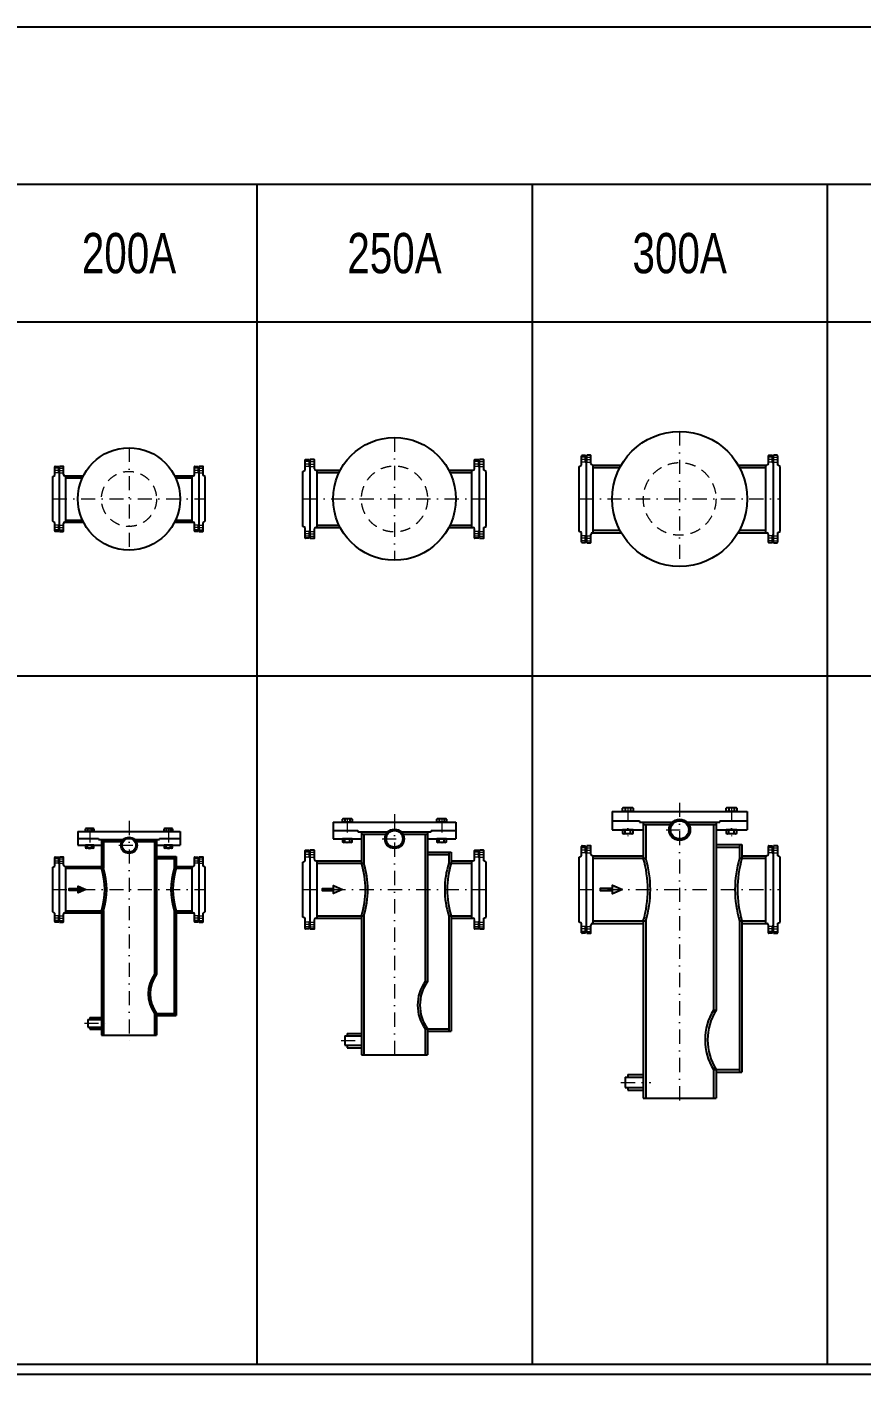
# Model space of a CAD drawing. Extents: x 0 to 60630, y 0 to 46389.
# Drawn here: x 43361 to 47602, y 24489 to 31339 of the extents above; entities that cross this region are included whole.
import ezdxf
from ezdxf.enums import TextEntityAlignment as Align

# ---------------------------------------------------------------- set-up
doc = ezdxf.new("R2010")
doc.units = 0
doc.header["$LTSCALE"] = 30
doc.header["$MEASUREMENT"] = 0
doc.linetypes.add('DGN Style 2', pattern=[3, 1.8, -1.2])
doc.linetypes.add('DGN Style 4', pattern=[4.8, 2.4, -1.2, 0, -1.2])
for name, color, linetype, lineweight in [('L(c)', 1, 'DGN Style 4', 5), ('L(hid)', 2, 'DGN Style 2', 5), ('L(txt)', 2, 'Continuous', 13)]:
    doc.layers.add(name, color=color, linetype=linetype, lineweight=lineweight)
doc.styles.add('Style-ENGINEERING', font='ENGINEERING.shx')

# ---------------------------------------------------------------- blocks, each defined once
blk = doc.blocks.new('*U212')
for p, q in [((-377, 119.1), (-377, 163)), ((-375, 165), (-357, 165)), ((-357, 134.5), (-357, 165)), ((-335, 165), (-353, 165)), ((-353, 134.5), (-353, 165)), ((-333, 124.1), (-333, 163)), ((333, 124.1), (333, 163)), ((335, 165), (353, 165)), ((353, 134.5), (353, 165)), ((375, 165), (357, 165)), ((357, 134.5), (357, 165)), ((377, 119.1), (377, 163)), ((-388, 113.6), (-377, 119.1)), ((-388, -113.7), (-388, 113.6)), ((-355, 132.5), (-355, -132.5)), ((-355, 132.5), (-355, -132.5)), ((-327, 118.1), (-231.6, 118.1)), ((-322, -118.2), (-322, 118.1)), ((-322, 108.1), (-236.4, 108.1)), ((231.6, 118.1), (327, 118.1)), ((236.4, 108.1), (322, 108.1)), ((322, -118.2), (322, 118.1)), ((355, 132.5), (355, -132.5)), ((355, 132.5), (355, -132.5)), ((388, 113.6), (377, 119.1)), ((388, -113.7), (388, 113.6)), ((-377, -119.2), (-388, -113.7)), ((-377, -163), (-377, -119.2)), ((-357, -165), (-357, -134.5)), ((-353, -165), (-353, -134.5)), ((-333, -163), (-333, -124.2)), ((-327, -118.2), (-231.6, -118.2)), ((-322, -108.2), (-236.4, -108.2)), ((231.6, -118.2), (327, -118.2)), ((236.4, -108.2), (322, -108.2)), ((333, -163), (333, -124.2)), ((353, -165), (353, -134.5)), ((357, -165), (357, -134.5)), ((377, -119.2), (388, -113.7)), ((377, -163), (377, -119.2)), ((-357, -165), (-375, -165)), ((-353, -165), (-335, -165)), ((353, -165), (335, -165)), ((357, -165), (375, -165))]:
    blk.add_line(p, q)
blk.add_circle((0, 0), 260)
for centre, radius, start, end in [((-375, 163), 2, 90, 180), ((-335, 163), 2, 0, 90), ((335, 163), 2, 90, 180), ((375, 163), 2, 0, 90), ((-355, 134.5), 2, 180, 270), ((-355, 134.5), 2, 270, 0), ((-327, 124.1), 6, 180, 270), ((327, 124.1), 6, 270, 360), ((355, 134.5), 2, 180, 270), ((355, 134.5), 2, 270, 0), ((-355, -134.5), 2, 90, 180), ((-355, -134.5), 2, 0, 90), ((-327, -124.2), 6, 90, 180), ((327, -124.2), 6, 0, 90), ((355, -134.5), 2, 90, 180), ((355, -134.5), 2, 0, 90), ((-375, -163), 2, 180, 270), ((-335, -163), 2, 270, 0), ((335, -163), 2, 180, 270), ((375, -163), 2, 270, 0)]:
    blk.add_arc(centre, radius, start, end)
blk = doc.blocks.new('*U213')
for p, q in [((-466, 139.7), (-454, 145.7)), ((-466, -139.7), (-466, 139.7)), ((-454, 145.7), (-454, 198)), ((-452, 200), (-432, 200)), ((-432, 164.5), (-432, 200)), ((-430, 162.5), (-430, -162.5)), ((-430, 162.5), (-430, -162.5)), ((-408, 200), (-428, 200)), ((-428, 164.5), (-428, 200)), ((-406, 152.9), (-406, 198)), ((-398.8, 145.7), (-275.9, 145.7)), ((-394, -145.7), (-394, 145.7)), ((275.9, 145.7), (398.8, 145.7)), ((394, -145.7), (394, 145.7)), ((406, 152.9), (406, 198)), ((408, 200), (428, 200)), ((428, 164.5), (428, 200)), ((430, 162.5), (430, -162.5)), ((430, 162.5), (430, -162.5)), ((452, 200), (432, 200)), ((432, 164.5), (432, 200)), ((454, 145.7), (454, 198)), ((466, 139.7), (454, 145.7)), ((466, -139.7), (466, 139.7)), ((-394, 133.7), (-281.9, 133.7)), ((281.9, 133.7), (394, 133.7)), ((-394, -133.7), (-281.9, -133.7)), ((281.9, -133.7), (394, -133.7)), ((-454, -145.7), (-466, -139.7)), ((-454, -198), (-454, -145.7)), ((-432, -200), (-452, -200)), ((-432, -200), (-432, -164.5)), ((-428, -200), (-428, -164.5)), ((-428, -200), (-408, -200)), ((-406, -198), (-406, -152.9)), ((-398.8, -145.7), (-275.9, -145.7)), ((275.9, -145.7), (398.8, -145.7)), ((406, -198), (406, -152.9)), ((428, -200), (408, -200)), ((428, -200), (428, -164.5)), ((432, -200), (432, -164.5)), ((432, -200), (452, -200)), ((454, -145.7), (466, -139.7)), ((454, -198), (454, -145.7))]:
    blk.add_line(p, q)
blk.add_circle((0, 0), 312)
for centre, radius, start, end in [((-452, 198), 2, 90, 180), ((-430, 164.5), 2, 180, 270), ((-430, 164.5), 2, 270, 0), ((-408, 198), 2, 0, 90), ((-398.8, 152.9), 7.2, 180, 270), ((398.8, 152.9), 7.2, 270, 0), ((408, 198), 2, 90, 180), ((430, 164.5), 2, 180, 270), ((430, 164.5), 2, 270, 0), ((452, 198), 2, 0, 90), ((-452, -198), 2, 180, 270), ((-430, -164.5), 2, 90, 180), ((-430, -164.5), 2, 0, 90), ((-408, -198), 2, 270, 0), ((-398.8, -152.9), 7.2, 90, 180), ((398.8, -152.9), 7.2, 0, 90), ((408, -198), 2, 180, 270), ((430, -164.5), 2, 90, 180), ((430, -164.5), 2, 0, 90), ((452, -198), 2, 270, 0)]:
    blk.add_arc(centre, radius, start, end)
blk = doc.blocks.new('*U214')
for p, q in [((-499, 171.2), (-499, 219.5)), ((-496, 222.5), (-478, 222.5)), ((-478, 188), (-478, 222.5)), ((-454, 222.5), (-472, 222.5)), ((-472, 188), (-472, 222.5)), ((-451, 180.4), (-451, 219.5)), ((451, 180.4), (451, 219.5)), ((454, 222.5), (472, 222.5)), ((472, 188), (472, 222.5)), ((496, 222.5), (478, 222.5)), ((478, 188), (478, 222.5)), ((499, 171.2), (499, 219.5)), ((-511, 165.2), (-499, 171.2)), ((-511, -165.3), (-511, 165.2)), ((-475, 185), (-475, -185)), ((-475, 185), (-475, -185)), ((-443.1, 172.4), (-296.7, 172.4)), ((-439, -172.5), (-439, 172.4)), ((-439, 159.2), (-304, 159.2)), ((296.7, 172.4), (443.1, 172.4)), ((304, 159.2), (439, 159.2)), ((439, -172.5), (439, 172.4)), ((475, 185), (475, -185)), ((475, 185), (475, -185)), ((511, 165.2), (499, 171.2)), ((511, -165.3), (511, 165.2)), ((-499, -171.3), (-511, -165.3)), ((-499, -219.5), (-499, -171.3)), ((-478, -222.5), (-478, -188)), ((-472, -222.5), (-472, -188)), ((-451, -219.5), (-451, -180.4)), ((-443.1, -172.5), (-296.7, -172.5)), ((-439, -159.3), (-304, -159.3)), ((296.7, -172.5), (443.1, -172.5)), ((304, -159.3), (439, -159.3)), ((451, -219.5), (451, -180.4)), ((472, -222.5), (472, -188)), ((478, -222.5), (478, -188)), ((499, -171.3), (511, -165.3)), ((499, -219.5), (499, -171.3)), ((-478, -222.5), (-496, -222.5)), ((-472, -222.5), (-454, -222.5)), ((472, -222.5), (454, -222.5)), ((478, -222.5), (496, -222.5))]:
    blk.add_line(p, q)
blk.add_circle((0, 0), 343.2)
for centre, radius, start, end in [((-496, 219.5), 3, 90, 180), ((-454, 219.5), 3, 0, 90), ((454, 219.5), 3, 90, 180), ((496, 219.5), 3, 0, 90), ((-475, 188), 3, 180, 270), ((-475, 188), 3, 270, 0), ((-443.1, 180.4), 7.92, 180, 270), ((443.1, 180.4), 7.92, 270, 0), ((475, 188), 3, 180, 270), ((475, 188), 3, 270, 0), ((-475, -188), 3, 90, 180), ((-475, -188), 3, 0, 90), ((-443.1, -180.4), 7.92, 90, 180), ((443.1, -180.4), 7.92, 0, 90), ((475, -188), 3, 90, 180), ((475, -188), 3, 0, 90), ((-496, -219.5), 3, 180, 270), ((-454, -219.5), 3, 270, 0), ((454, -219.5), 3, 180, 270), ((496, -219.5), 3, 270, 0)]:
    blk.add_arc(centre, radius, start, end)
blk = doc.blocks.new('*U225')
blk.add_hatch(color=256).paths.add_polyline_path([(-341.6, 300), (-341.6, 315.2), (-402.7, 315.2), (-402.7, 328.8), (-341.6, 328.8), (-341.6, 344), (-290.3, 322)])
for p, q in [((-343.2, 718.2), (343.2, 718.2)), ((-343.2, 718.2), (-343.2, 625.8)), ((-287.8, 738), (-291.4, 735.9)), ((-291.4, 718.2), (-291.4, 735.9)), ((-236.6, 718.2), (-291.4, 718.2)), ((-240.2, 738), (-287.8, 738)), ((-277.7, 735.9), (-277.7, 718.2)), ((-250.3, 735.9), (-250.3, 718.2)), ((-236.6, 735.9), (-240.2, 738)), ((-236.6, 735.9), (-236.6, 718.2)), ((240.2, 738), (236.6, 735.9)), ((236.6, 718.2), (236.6, 735.9)), ((291.4, 718.2), (236.6, 718.2)), ((287.8, 738), (240.2, 738)), ((250.3, 735.9), (250.3, 718.2)), ((277.7, 735.9), (277.7, 718.2)), ((291.4, 735.9), (287.8, 738)), ((291.4, 735.9), (291.4, 718.2)), ((343.2, 718.2), (343.2, 625.8)), ((-343.2, 672), (-204.6, 672)), ((-343.2, 625.8), (-184.8, 625.8)), ((-236.6, 625.8), (-291.4, 625.8)), ((-291.4, 625.8), (-291.4, 608.1)), ((-277.7, 608.1), (-277.7, 625.8)), ((-250.3, 608.1), (-250.3, 625.8)), ((-236.6, 608.1), (-236.6, 625.8)), ((-204.6, 672), (-204.6, 665.4)), ((-204.6, 665.4), (-36.9, 665.4)), ((-184.8, 665.4), (-184.8, 481.2)), ((-184.8, 652.2), (-47.2, 652.2)), ((-171.6, 652.2), (-171.6, 481.2)), ((36.9, 665.4), (204.6, 665.4)), ((47.2, 652.2), (184.8, 652.2)), ((171.6, 652.2), (171.6, -291.4)), ((184.8, 665.4), (184.8, -291.4)), ((184.8, 625.8), (343.2, 625.8)), ((204.6, 672), (204.6, 665.4)), ((204.6, 672), (343.2, 672)), ((291.4, 625.8), (236.6, 625.8)), ((236.6, 625.8), (236.6, 608.1)), ((250.3, 608.1), (250.3, 625.8)), ((277.7, 608.1), (277.7, 625.8)), ((291.4, 608.1), (291.4, 625.8)), ((-287.8, 606), (-291.4, 608.1)), ((-240.2, 606), (-287.8, 606)), ((-236.6, 608.1), (-240.2, 606)), ((184.8, 550.8), (316.8, 550.8)), ((240.2, 606), (236.6, 608.1)), ((287.8, 606), (240.2, 606)), ((291.4, 608.1), (287.8, 606)), ((303.6, 550.8), (303.6, 481.2)), ((316.8, 550.8), (316.8, 481.2)), ((-511, 487.2), (-499, 493.2)), ((-511, 156.7), (-511, 487.2)), ((-499, 493.2), (-499, 541.5)), ((-496, 544.5), (-478, 544.5)), ((-478, 510), (-478, 544.5)), ((-475, 507), (-475, 137)), ((-475, 507), (-475, 137)), ((-454, 544.5), (-472, 544.5)), ((-472, 510), (-472, 544.5)), ((-451, 502.4), (-451, 541.5)), ((-443.1, 494.4), (-184.8, 494.4)), ((-439, 149.5), (-439, 494.4)), ((-439, 481.2), (-171.6, 481.2)), ((184.8, 537.6), (303.6, 537.6)), ((303.6, 481.2), (439, 481.2)), ((316.8, 494.4), (443.1, 494.4)), ((439, 149.5), (439, 494.4)), ((451, 502.4), (451, 541.5)), ((454, 544.5), (472, 544.5)), ((472, 510), (472, 544.5)), ((475, 507), (475, 137)), ((475, 507), (475, 137)), ((496, 544.5), (478, 544.5)), ((478, 510), (478, 544.5)), ((499, 493.2), (499, 541.5)), ((511, 487.2), (499, 493.2)), ((511, 156.7), (511, 487.2)), ((-499, 150.7), (-511, 156.7)), ((-499, 102.5), (-499, 150.7)), ((-451, 102.5), (-451, 141.6)), ((-443.1, 149.5), (-184.8, 149.5)), ((-439, 162.7), (-171.6, 162.7)), ((-184.8, 162.7), (-184.8, -738)), ((-171.6, 162.7), (-171.6, -738)), ((303.6, 162.7), (439, 162.7)), ((303.6, 162.7), (303.6, -606)), ((316.8, 162.7), (316.8, -606)), ((316.8, 149.5), (443.1, 149.5)), ((451, 102.5), (451, 141.6)), ((499, 150.7), (511, 156.7)), ((499, 102.5), (499, 150.7)), ((-478, 99.5), (-496, 99.5)), ((-478, 99.5), (-478, 134)), ((-472, 99.5), (-472, 134)), ((-472, 99.5), (-454, 99.5)), ((472, 99.5), (454, 99.5)), ((472, 99.5), (472, 134)), ((478, 99.5), (478, 134)), ((478, 99.5), (496, 99.5)), ((171.6, -291.4), (184.8, -291.4)), ((171.6, -592.8), (303.6, -592.8)), ((171.6, -592.8), (171.6, -738)), ((184.8, -592.8), (184.8, -738)), ((184.8, -606), (316.8, -606)), ((-277.2, -632.4), (-277.2, -685.2)), ((-277.2, -632.4), (-184.8, -632.4)), ((-264, -619.2), (-184.8, -619.2)), ((-264, -619.2), (-264, -632.4)), ((-277.2, -685.2), (-184.8, -685.2)), ((-264, -685.2), (-264, -698.4)), ((-264, -698.4), (-184.8, -698.4)), ((-184.8, -738), (184.8, -738))]:
    blk.add_line(p, q)
at = {"flags": 128}
blk.add_lwpolyline([(-290.3, 322), (-341.6, 300), (-341.6, 315.2), (-402.7, 315.2), (-402.7, 328.8), (-341.6, 328.8), (-341.6, 344)], close=True, dxfattribs=at)
for radius in [54.1, 46.2]:
    blk.add_circle((0, 625.8), radius)
for centre, radius, start, end in [((-284.6, 725.9), 12.1, 55.59101, 124.40899), ((-264, 690.4), 47.5, 73.21986, 106.78014), ((-243.4, 725.9), 12.1, 55.59101, 124.40899), ((243.4, 725.9), 12.1, 55.59101, 124.40899), ((264, 690.4), 47.5, 73.21986, 106.78014), ((284.6, 725.9), 12.1, 55.59101, 124.40899), ((-284.6, 618.1), 12.1, 235.59101, 304.40899), ((-264, 653.6), 47.5, 253.21986, 286.78014), ((-243.4, 618.1), 12.1, 235.59101, 304.40899), ((243.4, 618.1), 12.1, 235.59101, 304.40899), ((264, 653.6), 47.5, 253.21986, 286.78014), ((284.6, 618.1), 12.1, 235.59101, 304.40899), ((-496, 541.5), 3, 90, 180), ((-475, 510), 3, 180, 270), ((-475, 510), 3, 270, 0), ((-454, 541.5), 3, 0, 90), ((-443.1, 502.4), 7.92, 180, 270), ((443.1, 502.4), 7.92, 270, 0), ((454, 541.5), 3, 90, 180), ((475, 510), 3, 180, 270), ((475, 510), 3, 270, 0), ((496, 541.5), 3, 0, 90), ((-443.1, 141.6), 7.92, 90, 180), ((443.1, 141.6), 7.92, 0, 90), ((-496, 102.5), 3, 180, 270), ((-475, 134), 3, 90, 180), ((-475, 134), 3, 0, 90), ((-454, 102.5), 3, 270, 0), ((454, 102.5), 3, 180, 270), ((475, 134), 3, 90, 180), ((475, 134), 3, 0, 90), ((496, 102.5), 3, 270, 0)]:
    blk.add_arc(centre, radius, start, end)
for centre, major_axis, ratio, start_param, end_param in [((-545.2, 322), (0, -470.8), 0.813551, 1.225744, 1.915848), ((-532, 322), (0, -470.8), 0.813551, 1.225744, 1.915848), ((664.1, 322), (0, 470.8), 0.813551, 1.225744, 1.915848), ((677.3, 322), (0, 470.8), 0.813551, 1.225744, 1.915848), ((355.1, -442.1), (0, 258), 0.876031, 0.947214, 2.194379), ((368.3, -442.1), (0, 258), 0.876031, 0.947214, 2.194379)]:
    blk.add_ellipse(centre, major_axis=major_axis, ratio=ratio, start_param=start_param, end_param=end_param)
blk = doc.blocks.new('*U226')
blk.add_hatch(color=256).paths.add_polyline_path([(-233.6, 220), (-233.6, 233.9), (-289.1, 233.9), (-289.1, 246.1), (-233.6, 246.1), (-233.6, 260), (-186.9, 240)])
for p, q in [((-235, 582), (389, 582)), ((-235, 582), (-235, 498)), ((-184.6, 600), (-187.9, 598.1)), ((-187.9, 582), (-187.9, 598.1)), ((-138.1, 582), (-187.9, 582)), ((-141.4, 600), (-184.6, 600)), ((-175.5, 598.1), (-175.5, 582)), ((-150.5, 598.1), (-150.5, 582)), ((-138.1, 598.1), (-141.4, 600)), ((-138.1, 598.1), (-138.1, 582)), ((295.4, 600), (292.1, 598.1)), ((292.1, 582), (292.1, 598.1)), ((341.9, 582), (292.1, 582)), ((338.6, 600), (295.4, 600)), ((304.5, 598.1), (304.5, 582)), ((329.5, 598.1), (329.5, 582)), ((341.9, 598.1), (338.6, 600)), ((341.9, 598.1), (341.9, 582)), ((389, 582), (389, 498)), ((-235, 540), (-109, 540)), ((-235, 498), (-91, 498)), ((-138.1, 498), (-187.9, 498)), ((-187.9, 498), (-187.9, 481.9)), ((-184.6, 480), (-187.9, 481.9)), ((-141.4, 480), (-184.6, 480)), ((-175.5, 481.9), (-175.5, 498)), ((-150.5, 481.9), (-150.5, 498)), ((-138.1, 481.9), (-141.4, 480)), ((-138.1, 481.9), (-138.1, 498)), ((-109, 540), (-109, 534)), ((-109, 534), (43.5, 534)), ((-91, 534), (-91, 373.7)), ((-91, 522), (34.1, 522)), ((-79, 522), (-79, 373.7)), ((110.5, 534), (263, 534)), ((120, 522), (245, 522)), ((233, 522), (233, -228)), ((245, 534), (245, -228)), ((245, 498), (389, 498)), ((263, 540), (263, 534)), ((263, 540), (389, 540)), ((341.9, 498), (292.1, 498)), ((292.1, 498), (292.1, 481.9)), ((295.4, 480), (292.1, 481.9)), ((338.6, 480), (295.4, 480)), ((304.5, 481.9), (304.5, 498)), ((329.5, 481.9), (329.5, 498)), ((341.9, 481.9), (338.6, 480)), ((341.9, 481.9), (341.9, 498)), ((-377, 385.7), (-377, 438)), ((-375, 440), (-355, 440)), ((-355, 404.5), (-355, 440)), ((-331, 440), (-351, 440)), ((-351, 404.5), (-351, 440)), ((-329, 392.9), (-329, 438)), ((245, 429.8), (365, 429.8)), ((245, 417.8), (353, 417.8)), ((353, 429.8), (353, 373.7)), ((365, 429.8), (365, 373.7)), ((-389, 379.7), (-377, 385.7)), ((-389, 100.3), (-389, 379.7)), ((-353, 402.5), (-353, 77.5)), ((-353, 402.5), (-353, 77.5)), ((-321.8, 385.7), (-91, 385.7)), ((-317, 94.3), (-317, 385.7)), ((-317, 373.7), (-79, 373.7)), ((-377, 94.3), (-389, 100.3)), ((-377, 42), (-377, 94.3)), ((-355, 40), (-355, 75.5)), ((-351, 40), (-351, 75.5)), ((-329, 42), (-329, 87.1)), ((-321.8, 94.3), (-91, 94.3)), ((-317, 106.3), (-79, 106.3)), ((-91, 106.3), (-91, -600)), ((-79, 106.3), (-79, -600)), ((353, 106.3), (353, -480)), ((365, 106.3), (365, -480)), ((-355, 40), (-375, 40)), ((-351, 40), (-331, 40)), ((233, -228), (245, -228)), ((233, -468), (353, -468)), ((233, -468), (233, -600)), ((245, -468), (245, -600)), ((-175, -504), (-175, -552)), ((-175, -504), (-91, -504)), ((-163, -492), (-91, -492)), ((-163, -492), (-163, -504)), ((245, -480), (365, -480)), ((-175, -552), (-91, -552)), ((-163, -552), (-163, -564)), ((-163, -564), (-91, -564)), ((-91, -600), (245, -600))]:
    blk.add_line(p, q)
at = {"flags": 128}
blk.add_lwpolyline([(-186.9, 240), (-233.6, 220), (-233.6, 233.9), (-289.1, 233.9), (-289.1, 246.1), (-233.6, 246.1), (-233.6, 260)], close=True, dxfattribs=at)
for radius in [49.2, 42]:
    blk.add_circle((77, 498), radius)
for centre, radius, start, end in [((-181.7, 589), 11, 55.59101, 124.40899), ((-163, 556.7), 43.2, 73.21986, 106.78014), ((-144.3, 589), 11, 55.59101, 124.40899), ((298.3, 589), 11, 55.59101, 124.40899), ((317, 556.7), 43.2, 73.21986, 106.78014), ((335.7, 589), 11, 55.59101, 124.40899), ((-181.7, 491), 11, 235.59101, 304.40899), ((-163, 523.3), 43.2, 253.21986, 286.78014), ((-144.3, 491), 11, 235.59101, 304.40899), ((298.3, 491), 11, 235.59101, 304.40899), ((317, 523.3), 43.2, 253.21986, 286.78014), ((335.7, 491), 11, 235.59101, 304.40899), ((-375, 438), 2, 90, 180), ((-331, 438), 2, 0, 90), ((-353, 404.5), 2, 180, 270), ((-353, 404.5), 2, 270, 0), ((-321.8, 392.9), 7.2, 180, 270), ((-353, 75.5), 2, 90, 180), ((-353, 75.5), 2, 0, 90), ((-321.8, 87.1), 7.2, 90, 180), ((-375, 42), 2, 180, 270), ((-331, 42), 2, 270, 0), ((399.8, -348), 205.5, 144.27137, 215.72863), ((411.8, -348), 205.5, 144.27137, 215.72863)]:
    blk.add_arc(centre, radius, start, end)
for centre, major_axis in [((-418.7, 240), (0, -395.3)), ((-406.7, 240), (0, -395.3)), ((680.7, 240), (0, 395.3)), ((692.7, 240), (0, 395.3))]:
    blk.add_ellipse(centre, major_axis=major_axis, ratio=0.880927, start_param=1.225744, end_param=1.915848)
blk = doc.blocks.new('*U227')
blk.add_hatch(color=256).paths.add_polyline_path([(-258.8, 198.3), (-258.8, 209.9), (-305.1, 209.9), (-305.1, 220.1), (-258.8, 220.1), (-258.8, 231.7), (-220, 215)])
for p, q in [((-260, 510), (260, 510)), ((-260, 510), (-260, 440)), ((-218, 525), (-220.8, 523.4)), ((-220.8, 510), (-220.8, 523.4)), ((-179.2, 510), (-220.8, 510)), ((-182, 525), (-218, 525)), ((-210.4, 523.4), (-210.4, 510)), ((-189.6, 523.4), (-189.6, 510)), ((-179.2, 523.4), (-182, 525)), ((-179.2, 523.4), (-179.2, 510)), ((182, 525), (179.2, 523.4)), ((179.2, 510), (179.2, 523.4)), ((220.8, 510), (179.2, 510)), ((218, 525), (182, 525)), ((189.6, 523.4), (189.6, 510)), ((210.4, 523.4), (210.4, 510)), ((220.8, 523.4), (218, 525)), ((220.8, 523.4), (220.8, 510)), ((260, 510), (260, 440)), ((-260, 475), (-155, 475)), ((-260, 440), (-140, 440)), ((-179.2, 440), (-220.8, 440)), ((-220.8, 440), (-220.8, 426.6)), ((-218, 425), (-220.8, 426.6)), ((-182, 425), (-218, 425)), ((-210.4, 426.6), (-210.4, 440)), ((-189.6, 426.6), (-189.6, 440)), ((-179.2, 426.6), (-182, 425)), ((-179.2, 426.6), (-179.2, 440)), ((-155, 475), (-155, 470)), ((-155, 470), (-27.9, 470)), ((-140, 470), (-140, 323.1)), ((-140, 460), (-35.8, 460)), ((-130, 460), (-130, 323.1)), ((28, 470), (155, 470)), ((35.8, 460), (140, 460)), ((130, 460), (130, -215)), ((140, 470), (140, -215)), ((140, 440), (260, 440)), ((155, 475), (155, 470)), ((155, 475), (260, 475)), ((220.8, 440), (179.2, 440)), ((179.2, 440), (179.2, 426.6)), ((182, 425), (179.2, 426.6)), ((218, 425), (182, 425)), ((189.6, 426.6), (189.6, 440)), ((210.4, 426.6), (210.4, 440)), ((220.8, 426.6), (218, 425)), ((220.8, 426.6), (220.8, 440)), ((-377, 334.1), (-377, 378)), ((-375, 380), (-357, 380)), ((-357, 349.5), (-357, 380)), ((-355, 347.5), (-355, 82.5)), ((-355, 347.5), (-355, 82.5)), ((-335, 380), (-353, 380)), ((-353, 349.5), (-353, 380)), ((-333, 339.1), (-333, 378)), ((140, 383.1), (240, 383.1)), ((140, 373.1), (230, 373.1)), ((230, 383.1), (230, 323.1)), ((240, 383.1), (240, 323.1)), ((333, 339.1), (333, 378)), ((335, 380), (353, 380)), ((353, 349.5), (353, 380)), ((355, 347.5), (355, 82.5)), ((355, 347.5), (355, 82.5)), ((375, 380), (357, 380)), ((357, 349.5), (357, 380)), ((377, 334.1), (377, 378)), ((-388, 328.6), (-377, 334.1)), ((-388, 101.3), (-388, 328.6)), ((-327, 333.1), (-140, 333.1)), ((-322, 96.8), (-322, 333.1)), ((-322, 323.1), (-130, 323.1)), ((230, 323.1), (322, 323.1)), ((240, 333.1), (327, 333.1)), ((322, 96.8), (322, 333.1)), ((388, 328.6), (377, 334.1)), ((388, 101.3), (388, 328.6)), ((-377, 95.8), (-388, 101.3)), ((-377, 52), (-377, 95.8)), ((-357, 50), (-357, 80.5)), ((-353, 50), (-353, 80.5)), ((-333, 52), (-333, 90.8)), ((-327, 96.8), (-140, 96.8)), ((-322, 106.8), (-130, 106.8)), ((-140, 106.8), (-140, -525)), ((-130, 106.8), (-130, -525)), ((230, 106.8), (322, 106.8)), ((230, 106.8), (230, -425)), ((240, 106.8), (240, -425)), ((240, 96.8), (327, 96.8)), ((333, 52), (333, 90.8)), ((353, 50), (353, 80.5)), ((357, 50), (357, 80.5)), ((377, 95.8), (388, 101.3)), ((377, 52), (377, 95.8)), ((-357, 50), (-375, 50)), ((-353, 50), (-335, 50)), ((353, 50), (335, 50)), ((357, 50), (375, 50)), ((130, -215), (140, -215)), ((-210, -445), (-210, -485)), ((-210, -445), (-140, -445)), ((-200, -435), (-140, -435)), ((-200, -435), (-200, -445)), ((130, -415), (230, -415)), ((130, -415), (130, -525)), ((140, -415), (140, -525)), ((140, -425), (240, -425)), ((-210, -485), (-140, -485)), ((-200, -485), (-200, -495)), ((-200, -495), (-140, -495)), ((-140, -525), (140, -525))]:
    blk.add_line(p, q)
at = {"flags": 128}
blk.add_lwpolyline([(-220, 215), (-258.8, 198.3), (-258.8, 209.9), (-305.1, 209.9), (-305.1, 220.1), (-258.8, 220.1), (-258.8, 231.7)], close=True, dxfattribs=at)
for radius in [41, 35]:
    blk.add_circle((0, 440), radius)
for centre, radius, start, end in [((-215.6, 515.8), 9.19, 55.59101, 124.40899), ((-200, 488.9), 36, 73.21986, 106.78014), ((-184.4, 515.8), 9.19, 55.59101, 124.40899), ((184.4, 515.8), 9.19, 55.59101, 124.40899), ((200, 488.9), 36, 73.21986, 106.78014), ((215.6, 515.8), 9.19, 55.59101, 124.40899), ((-215.6, 434.2), 9.19, 235.59101, 304.40899), ((-200, 461.1), 36, 253.21986, 286.78014), ((-184.4, 434.2), 9.19, 235.59101, 304.40899), ((184.4, 434.2), 9.19, 235.59101, 304.40899), ((200, 461.1), 36, 253.21986, 286.78014), ((215.6, 434.2), 9.19, 235.59101, 304.40899), ((-375, 378), 2, 90, 180), ((-355, 349.5), 2, 180, 270), ((-355, 349.5), 2, 270, 0), ((-335, 378), 2, 0, 90), ((335, 378), 2, 90, 180), ((355, 349.5), 2, 180, 270), ((355, 349.5), 2, 270, 0), ((375, 378), 2, 0, 90), ((-327, 339.1), 6, 180, 270), ((327, 339.1), 6, 270, 360), ((-355, 80.5), 2, 90, 180), ((-355, 80.5), 2, 0, 90), ((-327, 90.8), 6, 90, 180), ((327, 90.8), 6, 0, 90), ((355, 80.5), 2, 90, 180), ((355, 80.5), 2, 0, 90), ((-375, 52), 2, 180, 270), ((-335, 52), 2, 270, 0), ((335, 52), 2, 180, 270), ((375, 52), 2, 270, 0), ((269, -315), 171.2, 144.27137, 215.72863), ((279, -315), 171.2, 144.27137, 215.72863)]:
    blk.add_arc(centre, radius, start, end)
for centre, major_axis in [((-413.1, 215), (0, -319.7)), ((-403.1, 215), (0, -319.7)), ((503.1, 215), (0, 319.7)), ((513.1, 215), (0, 319.7))]:
    blk.add_ellipse(centre, major_axis=major_axis, ratio=0.907536, start_param=1.225744, end_param=1.915848)

msp = doc.modelspace()

# ---------------------------------------------------------------- linework, layer by layer
for p, q in [((27630.1, 31339), (58630.1, 31339)), ((27630.1, 30539), (58630.1, 30539)), ((44530.1, 30539), (44530.1, 24539)), ((45930.1, 30539), (45930.1, 24539)), ((47430.1, 30539), (47430.1, 24539)), ((27630.1, 29839), (58630.1, 29839)), ((27630.1, 28039), (58630.1, 28039)), ((45636.1, 27105.5), (45636.1, 27150.6)), ((45638.1, 27152.6), (45658.1, 27152.6)), ((45658.1, 27117.1), (45658.1, 27152.6)), ((45682.1, 27152.6), (45662.1, 27152.6)), ((45662.1, 27117.1), (45662.1, 27152.6)), ((45684.1, 27098.3), (45684.1, 27150.6)), ((45506.1, 27086.3), (45624.1, 27086.3)), ((45518.1, 27098.3), (45628.9, 27098.3)), ((45624.1, 26806.9), (45624.1, 27098.3)), ((45660.1, 27115.1), (45660.1, 26790.1)), ((45660.1, 27115.1), (45660.1, 26790.1)), ((45696.1, 27092.3), (45684.1, 27098.3)), ((45696.1, 26812.9), (45696.1, 27092.3)), ((45506.1, 26818.9), (45624.1, 26818.9)), ((45518.1, 26806.9), (45628.9, 26806.9)), ((45636.1, 26754.6), (45636.1, 26799.7)), ((45658.1, 26752.6), (45658.1, 26788.1)), ((45662.1, 26752.6), (45662.1, 26788.1)), ((45684.1, 26806.9), (45696.1, 26812.9)), ((45684.1, 26754.6), (45684.1, 26806.9)), ((45658.1, 26752.6), (45638.1, 26752.6)), ((45662.1, 26752.6), (45682.1, 26752.6)), ((27630.1, 24539), (58630.1, 24539)), ((27630.1, 24539), (58630.1, 24539)), ((27630.1, 24489), (58630.1, 24489))]:
    msp.add_line(p, q)
for centre, radius, start, end in [((45638.1, 27150.6), 2, 90, 180), ((45682.1, 27150.6), 2, 0, 90), ((45628.9, 27105.5), 7.2, 270, 0), ((45660.1, 27117.1), 2, 180, 270), ((45660.1, 27117.1), 2, 270, 0), ((45628.9, 26799.7), 7.2, 0, 90), ((45660.1, 26788.1), 2, 90, 180), ((45660.1, 26788.1), 2, 0, 90), ((45638.1, 26754.6), 2, 180, 270), ((45682.1, 26754.6), 2, 270, 0)]:
    msp.add_arc(centre, radius, start, end)
at = {"layer": 'L(c)'}
for p, q in [((45230.1, 29251), (45230.1, 28627)), ((46680.1, 29282.2), (46680.1, 28595.8)), ((43880.1, 29199), (43880.1, 28679)), ((44799.1, 29116.5), (44775.1, 29116.5)), ((44801.1, 29116.5), (44825.1, 29116.5)), ((45659.1, 29116.5), (45635.1, 29116.5)), ((45661.1, 29116.5), (45685.1, 29116.5)), ((46203.1, 29139), (46180.1, 29139)), ((46207.1, 29139), (46230.1, 29139)), ((47153.1, 29139), (47130.1, 29139)), ((47157.1, 29139), (47180.1, 29139)), ((43524.1, 29084), (43502.1, 29084)), ((43526.1, 29084), (43548.1, 29084)), ((44234.1, 29084), (44212.1, 29084)), ((44236.1, 29084), (44258.1, 29084)), ((43492.1, 28939), (44268.1, 28939)), ((44764.1, 28939), (45696.1, 28939)), ((46169.1, 28939), (47191.1, 28939)), ((43524.1, 28794), (43502.1, 28794)), ((43526.1, 28794), (43548.1, 28794)), ((44234.1, 28794), (44212.1, 28794)), ((44236.1, 28794), (44258.1, 28794)), ((44799.1, 28761.5), (44775.1, 28761.5)), ((44801.1, 28761.5), (44825.1, 28761.5)), ((45659.1, 28761.5), (45635.1, 28761.5)), ((45661.1, 28761.5), (45685.1, 28761.5)), ((46203.1, 28739), (46180.1, 28739)), ((46207.1, 28739), (46230.1, 28739)), ((47153.1, 28739), (47130.1, 28739)), ((47157.1, 28739), (47180.1, 28739)), ((45230.1, 27335.5), (45230.1, 26080.6)), ((46416.1, 27371.2), (46416.1, 27224.7)), ((46680.1, 27393.7), (46680.1, 25857.4)), ((46944.1, 27371.2), (46944.1, 27224.7)), ((43680.1, 27264.6), (43680.1, 27153.6)), ((43880.1, 27301.3), (43880.1, 26151.7)), ((44080.1, 27264.6), (44080.1, 27153.6)), ((44990.1, 27315), (44990.1, 27181.8)), ((45470.1, 27315), (45470.1, 27181.8)), ((45167.3, 27210.6), (45292.8, 27210.6)), ((46611, 27256.4), (46749, 27256.4)), ((43827.8, 27177.6), (43932.3, 27177.6)), ((44799.1, 27130.1), (44775.1, 27130.1)), ((44801.1, 27130.1), (44825.1, 27130.1)), ((45659.1, 27130.1), (45635.1, 27130.1)), ((45661.1, 27130.1), (45685.1, 27130.1)), ((46203.1, 27152.6), (46180.1, 27152.6)), ((46207.1, 27152.6), (46230.1, 27152.6)), ((47153.1, 27152.6), (47130.1, 27152.6)), ((47157.1, 27152.6), (47180.1, 27152.6)), ((43524.1, 27097.6), (43502.1, 27097.6)), ((43526.1, 27097.6), (43548.1, 27097.6)), ((44234.1, 27097.6), (44212.1, 27097.6)), ((44236.1, 27097.6), (44258.1, 27097.6)), ((43492.1, 26952.6), (44268.1, 26952.6)), ((44764.1, 26952.6), (45696.1, 26952.6)), ((46169.1, 26952.6), (47191.1, 26952.6)), ((43524.1, 26807.6), (43502.1, 26807.6)), ((43526.1, 26807.6), (43548.1, 26807.6)), ((44234.1, 26807.6), (44212.1, 26807.6)), ((44236.1, 26807.6), (44258.1, 26807.6)), ((44799.1, 26775.1), (44775.1, 26775.1)), ((44801.1, 26775.1), (44825.1, 26775.1)), ((45659.1, 26775.1), (45635.1, 26775.1)), ((45661.1, 26775.1), (45685.1, 26775.1)), ((46203.1, 26752.6), (46180.1, 26752.6)), ((46207.1, 26752.6), (46230.1, 26752.6)), ((47153.1, 26752.6), (47130.1, 26752.6)), ((47157.1, 26752.6), (47180.1, 26752.6)), ((43653.8, 26272.6), (43769.1, 26272.6)), ((44958.5, 26184.6), (45096.9, 26184.6)), ((46381.3, 25971.8), (46533.5, 25971.8))]:
    msp.add_line(p, q, dxfattribs=at)
at = {"layer": 'L(hid)'}
for p, q in [((44798.1, 29129), (44776.1, 29129)), ((44802.1, 29129), (44824.1, 29129)), ((45658.1, 29129), (45636.1, 29129)), ((45662.1, 29129), (45684.1, 29129)), ((46202.1, 29151.5), (46181.1, 29151.5)), ((46202.1, 29126.5), (46181.1, 29126.5)), ((46208.1, 29151.5), (46229.1, 29151.5)), ((46208.1, 29126.5), (46229.1, 29126.5)), ((47152.1, 29151.5), (47131.1, 29151.5)), ((47152.1, 29126.5), (47131.1, 29126.5)), ((47158.1, 29151.5), (47179.1, 29151.5)), ((47158.1, 29126.5), (47179.1, 29126.5)), ((43523.1, 29095.5), (43503.1, 29095.5)), ((43523.1, 29072.5), (43503.1, 29072.5)), ((43527.1, 29095.5), (43547.1, 29095.5)), ((43527.1, 29072.5), (43547.1, 29072.5)), ((44233.1, 29095.5), (44213.1, 29095.5)), ((44233.1, 29072.5), (44213.1, 29072.5)), ((44237.1, 29095.5), (44257.1, 29095.5)), ((44237.1, 29072.5), (44257.1, 29072.5)), ((44798.1, 29104), (44776.1, 29104)), ((44802.1, 29104), (44824.1, 29104)), ((45658.1, 29104), (45636.1, 29104)), ((45662.1, 29104), (45684.1, 29104)), ((43523.1, 28805.5), (43503.1, 28805.5)), ((43523.1, 28782.5), (43503.1, 28782.5)), ((43527.1, 28805.5), (43547.1, 28805.5)), ((43527.1, 28782.5), (43547.1, 28782.5)), ((44233.1, 28805.5), (44213.1, 28805.5)), ((44233.1, 28782.5), (44213.1, 28782.5)), ((44237.1, 28805.5), (44257.1, 28805.5)), ((44237.1, 28782.5), (44257.1, 28782.5)), ((44798.1, 28774), (44776.1, 28774)), ((44802.1, 28774), (44824.1, 28774)), ((45658.1, 28774), (45636.1, 28774)), ((45662.1, 28774), (45684.1, 28774)), ((44798.1, 28749), (44776.1, 28749)), ((44802.1, 28749), (44824.1, 28749)), ((45658.1, 28749), (45636.1, 28749)), ((45662.1, 28749), (45684.1, 28749)), ((46202.1, 28751.5), (46181.1, 28751.5)), ((46202.1, 28726.5), (46181.1, 28726.5)), ((46208.1, 28751.5), (46229.1, 28751.5)), ((46208.1, 28726.5), (46229.1, 28726.5)), ((47152.1, 28751.5), (47131.1, 28751.5)), ((47152.1, 28726.5), (47131.1, 28726.5)), ((47158.1, 28751.5), (47179.1, 28751.5)), ((47158.1, 28726.5), (47179.1, 28726.5)), ((44798.1, 27142.6), (44776.1, 27142.6)), ((44802.1, 27142.6), (44824.1, 27142.6)), ((45658.1, 27142.6), (45636.1, 27142.6)), ((45662.1, 27142.6), (45684.1, 27142.6)), ((46202.1, 27165.1), (46181.1, 27165.1)), ((46202.1, 27140.1), (46181.1, 27140.1)), ((46208.1, 27165.1), (46229.1, 27165.1)), ((46208.1, 27140.1), (46229.1, 27140.1)), ((47152.1, 27165.1), (47131.1, 27165.1)), ((47152.1, 27140.1), (47131.1, 27140.1)), ((47158.1, 27165.1), (47179.1, 27165.1)), ((47158.1, 27140.1), (47179.1, 27140.1)), ((43523.1, 27109.1), (43503.1, 27109.1)), ((43523.1, 27086.1), (43503.1, 27086.1)), ((43527.1, 27109.1), (43547.1, 27109.1)), ((43527.1, 27086.1), (43547.1, 27086.1)), ((44233.1, 27109.1), (44213.1, 27109.1)), ((44233.1, 27086.1), (44213.1, 27086.1)), ((44237.1, 27109.1), (44257.1, 27109.1)), ((44237.1, 27086.1), (44257.1, 27086.1)), ((44798.1, 27117.6), (44776.1, 27117.6)), ((44802.1, 27117.6), (44824.1, 27117.6)), ((45658.1, 27117.6), (45636.1, 27117.6)), ((45662.1, 27117.6), (45684.1, 27117.6)), ((43523.1, 26819.1), (43503.1, 26819.1)), ((43523.1, 26796.1), (43503.1, 26796.1)), ((43527.1, 26819.1), (43547.1, 26819.1)), ((43527.1, 26796.1), (43547.1, 26796.1)), ((44233.1, 26819.1), (44213.1, 26819.1)), ((44233.1, 26796.1), (44213.1, 26796.1)), ((44237.1, 26819.1), (44257.1, 26819.1)), ((44237.1, 26796.1), (44257.1, 26796.1)), ((44798.1, 26787.6), (44776.1, 26787.6)), ((44802.1, 26787.6), (44824.1, 26787.6)), ((45658.1, 26787.6), (45636.1, 26787.6)), ((45662.1, 26787.6), (45684.1, 26787.6)), ((44798.1, 26762.6), (44776.1, 26762.6)), ((44802.1, 26762.6), (44824.1, 26762.6)), ((45658.1, 26762.6), (45636.1, 26762.6)), ((45662.1, 26762.6), (45684.1, 26762.6)), ((46202.1, 26765.1), (46181.1, 26765.1)), ((46202.1, 26740.1), (46181.1, 26740.1)), ((46208.1, 26765.1), (46229.1, 26765.1)), ((46208.1, 26740.1), (46229.1, 26740.1)), ((47152.1, 26765.1), (47131.1, 26765.1)), ((47152.1, 26740.1), (47131.1, 26740.1)), ((47158.1, 26765.1), (47179.1, 26765.1)), ((47158.1, 26740.1), (47179.1, 26740.1))]:
    msp.add_line(p, q, dxfattribs=at)
for centre, radius in [((46680.1, 28939), 184.8), ((43880.1, 28939), 140), ((45230.1, 28939), 168)]:
    msp.add_circle(centre, radius, dxfattribs=at)

# ---------------------------------------------------------------- block references
for name, p in [('*U213', (45230.1, 28939)), ('*U214', (46680.1, 28939)), ('*U212', (43880.1, 28939)), ('*U225', (46680.1, 26630.6)), ('*U227', (43880.1, 26737.6)), ('*U226', (45153.1, 26712.6))]:
    msp.add_blockref(name, p)

# ---------------------------------------------------------------- texts
at = {"layer": 'L(txt)', "style": 'Style-ENGINEERING', "width": 0.75}
for s, p in [('200A', (43880.1, 30189)), ('250A', (45230.1, 30189)), ('300A', (46680.1, 30189))]:
    msp.add_text(s, height=204.8, dxfattribs=at).set_placement(p, align=Align.MIDDLE_CENTER)

doc.saveas('drawing.dxf')
